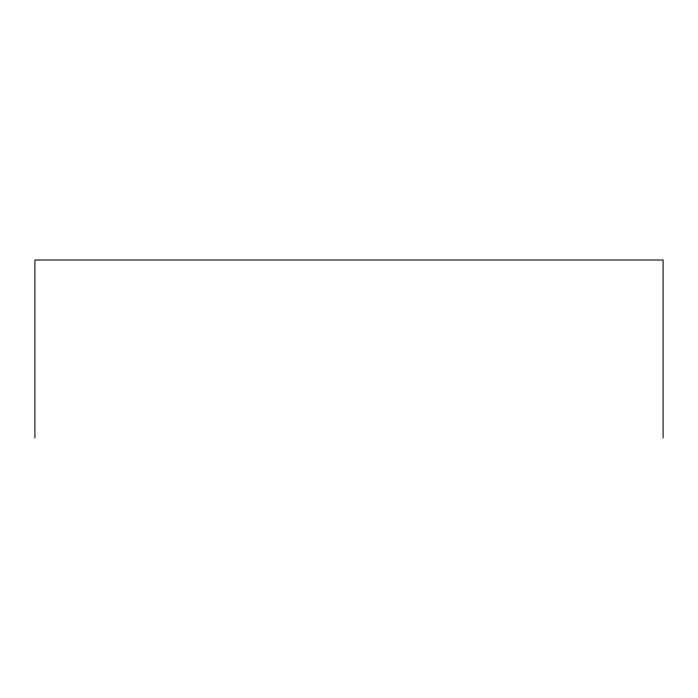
<?xml version="1.0" encoding="UTF-8"?>
<svg xmlns="http://www.w3.org/2000/svg" width="698" height="698" viewBox="0 0 698 698"><rect width="100%" height="100%" fill="white"/><g stroke="black" fill="none" stroke-linecap="round" stroke-linejoin="round"><path stroke-width="1.05" d="M663.1 437.995L663.1 260.005L34.9 260.005L34.9 437.995"/></g></svg>
